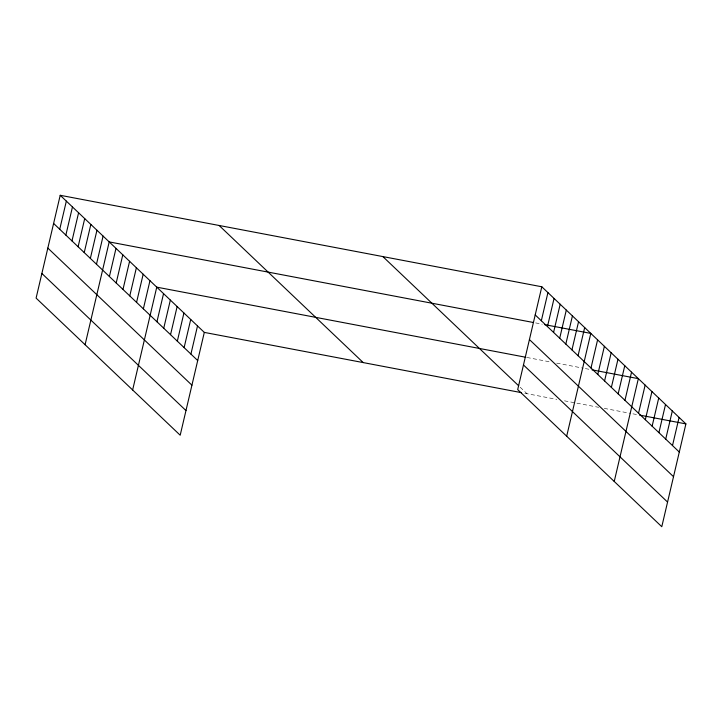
<?xml version="1.0" encoding="UTF-8"?>
<svg xmlns="http://www.w3.org/2000/svg" width="722" height="722" viewBox="0 0 722 722"><rect width="100%" height="100%" fill="white"/><g stroke="black" fill="none" stroke-linecap="round" stroke-linejoin="round"><path stroke-width="0.54" stroke-dasharray="3.61 2.71" d="M535.616 322.914L542.24 324.178M526.879 357.471L550.056 361.875M556.68 363.13L583.168 368.166M585.371 368.581L589.793 369.42M524.795 393.282L556.77 399.365M564.496 400.827L598.709 407.325M604.233 408.381L630.721 413.408M632.923 413.832L637.336 414.663M520.183 387.236L526.979 393.698"/><path stroke-width="1.08" d="M60.215 195.292L36.1 298.105L180.193 435.222L204.308 332.4L60.215 195.292L541.807 286.778L685.9 423.895L661.785 526.708L517.692 389.6L541.807 286.778M59.736 229.271L66.343 201.122M65.864 235.092L72.462 206.952M71.983 240.922L78.59 212.773M78.111 246.753L84.709 218.604M84.23 252.574L90.837 224.434M90.358 258.404L96.956 230.255M96.477 264.234L103.084 236.085M85.088 344.728L109.203 241.915L533.405 322.499M109.401 276.526L115.998 248.377M116.188 282.988L122.794 254.839M122.984 289.45L129.59 261.301M129.78 295.912L136.377 267.763M136.566 302.374L143.173 274.234M143.362 308.845L149.968 280.696M132.64 389.97L156.755 287.157L525.778 357.264M156.945 321.768L163.551 293.619M163.741 328.23L170.347 300.081M170.536 334.692L177.134 306.552M177.332 341.163L183.929 313.014M184.119 347.625L190.725 319.476M190.915 354.087L197.512 325.938M541.329 320.758L547.926 292.609M547.447 326.588L554.054 298.439M553.575 332.409L560.182 304.26M559.703 338.239L566.301 310.09M565.822 344.069L572.429 315.92M571.95 349.89L578.548 321.741M578.069 355.72L584.676 327.571M566.68 436.214L590.795 333.402L544.442 324.593M590.993 368.012L597.59 339.863M597.78 374.474L604.386 346.325M604.576 380.936L611.173 352.787M611.372 387.398L617.969 359.258M618.158 393.869L624.765 365.72M624.954 400.331L631.551 372.182M614.232 481.457L638.347 378.644L591.995 369.844M638.537 413.255L645.143 385.106M645.333 419.717L651.939 391.577M652.128 426.188L658.726 398.039M658.915 432.649L665.522 404.5M665.711 439.111L672.317 410.962M672.507 445.573L679.104 417.424M204.308 332.4L521.519 392.66M639.548 415.087L685.9 423.895M535.201 314.927L679.294 452.035M529.425 339.566L673.518 476.682M523.468 364.953L667.561 502.07M382.877 256.59L518.676 385.801M219.136 225.49L363.238 362.597M53.608 223.441L197.711 360.549M47.832 248.079L191.926 385.187M41.876 273.467L185.969 410.574"/></g></svg>
